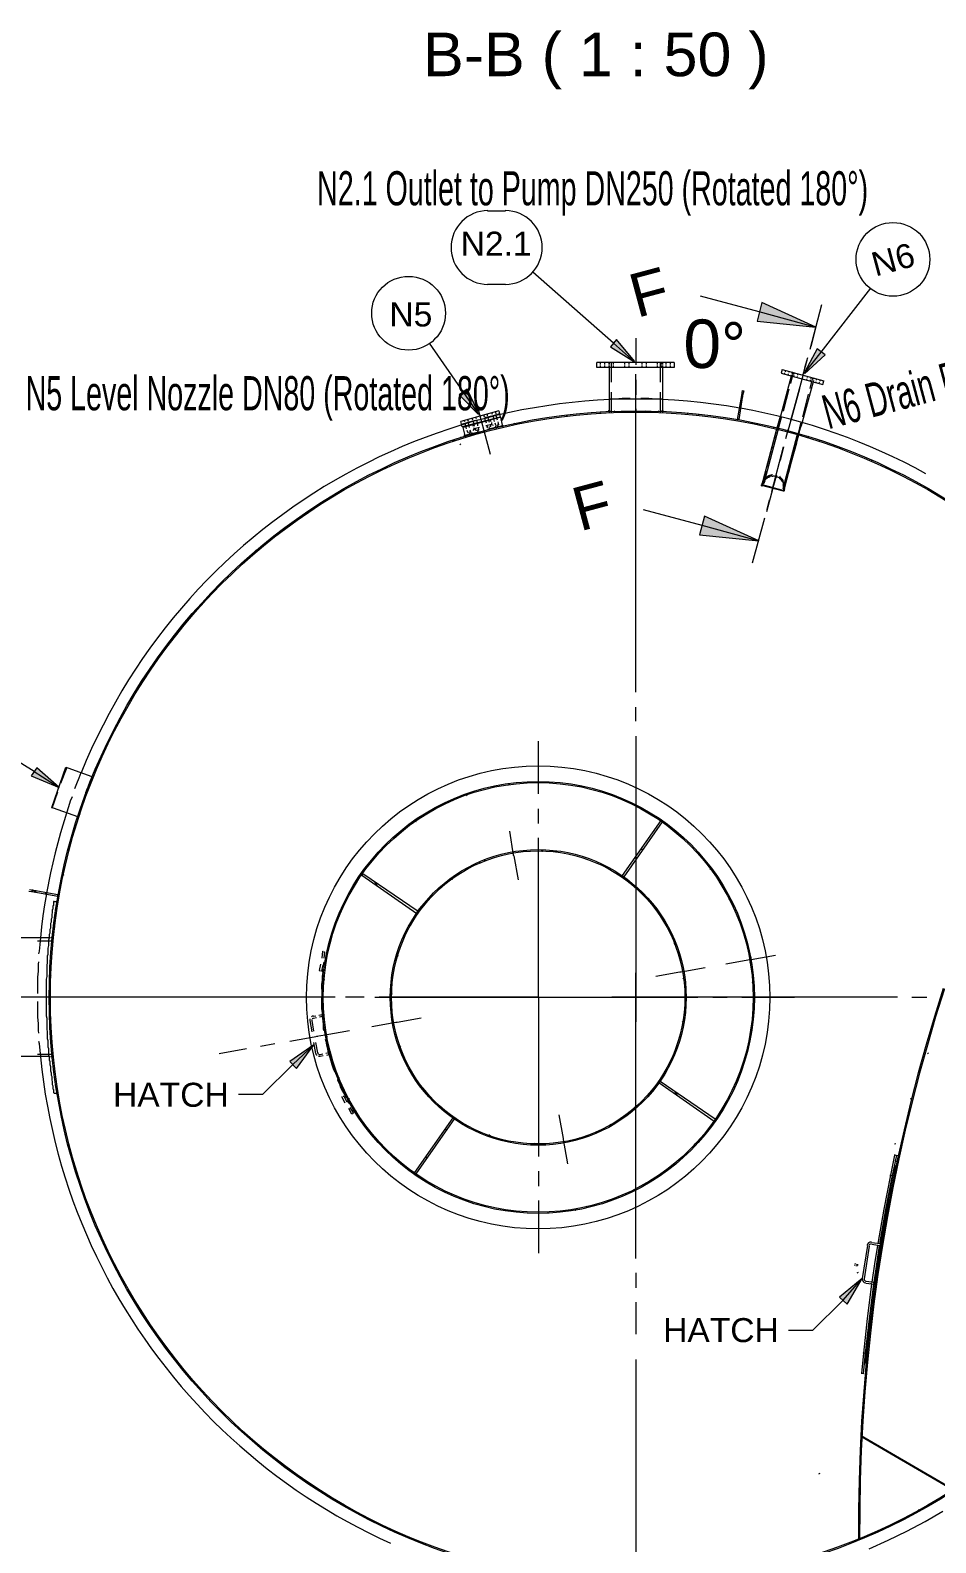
# Model space of a CAD drawing. Header units: millimetres. Extents: x 0 to 62767, y -13570 to 23963.
# Drawn here: x 30778 to 35416, y -1669 to 6083 of the extents above; entities that cross this region are included whole.
import ezdxf

# ---------------------------------------------------------------- set-up
doc = ezdxf.new("R2010")
doc.units = ezdxf.units.MM
doc.layers.add('PARAMETERS', color=7, linetype='Continuous', lineweight=25)
doc.styles.add('AES_default_ISO_3_5', font='arial.ttf')

msp = doc.modelspace()

# ---------------------------------------------------------------- hatches: boundary and pattern name
h = msp.add_hatch(color=7)
h.dxf.hatch_style = 2
h.paths.add_polyline_path([(34500.503, 4591.922), (34801.51, 4560.774), (34524.329, 4687.091)])
h = msp.add_hatch(color=1)
h.dxf.hatch_style = 2
h.paths.add_polyline_path([(33749.772, 4459.384), (33880, 4379.977), (33781.536, 4497.5)])
h = msp.add_hatch(color=7)
h.dxf.hatch_style = 2
h.paths.add_polyline_path([(34807.985, 4450.706), (34735.513, 4316.195), (34849.353, 4419.041)])
h = msp.add_hatch(color=1)
h.dxf.hatch_style = 2
h.paths.add_polyline_path([(32974.761, 4214.811), (33079.577, 4103.641), (33016.052, 4243.397)])
h = msp.add_hatch(color=7)
edge = h.paths.add_edge_path()
edge.add_arc((34423.143, 4205.282), 6.353, 0, 360)
h = msp.add_hatch(color=1)
edge = h.paths.add_edge_path()
edge.add_arc((33743.42, 4132.228), 6.353, 180, 540)
h = msp.add_hatch(color=1)
edge = h.paths.add_edge_path()
edge.add_arc((33743.42, 4132.228), 6.353, 180, 540)
h = msp.add_hatch(color=1)
edge = h.paths.add_edge_path()
edge.add_arc((34016.58, 4132.228), 6.353, 180, 540)
h = msp.add_hatch(color=1)
edge = h.paths.add_edge_path()
edge.add_arc((34016.58, 4132.228), 6.353, 180, 540)
h = msp.add_hatch(color=7)
edge = h.paths.add_edge_path()
edge.add_arc((34604.483, 4044.326), 6.353, 15, 375)
h = msp.add_hatch(color=7)
edge = h.paths.add_edge_path()
edge.add_arc((34604.483, 4044.326), 6.353, 15, 375)
h = msp.add_hatch(color=7)
edge = h.paths.add_edge_path()
edge.add_arc((34609.196, 4039.013), 6.353, 15, 375)
h = msp.add_hatch(color=1)
edge = h.paths.add_edge_path()
edge.add_arc((33003.348, 4005.176), 6.353, 180, 540)
h = msp.add_hatch(color=7)
edge = h.paths.add_edge_path()
edge.add_arc((34708.254, 4012.942), 6.353, 15, 375)
h = msp.add_hatch(color=7)
edge = h.paths.add_edge_path()
edge.add_arc((34525.449, 3750.218), 6.353, 15, 375)
h = msp.add_hatch(color=7)
edge = h.paths.add_edge_path()
edge.add_arc((34527.696, 3754.108), 6.353, 15, 375)
h = msp.add_hatch(color=7)
edge = h.paths.add_edge_path()
edge.add_arc((34529.119, 3761.066), 6.353, 15, 375)
h = msp.add_hatch(color=7)
edge = h.paths.add_edge_path()
edge.add_arc((34637.602, 3724.368), 6.353, 15, 375)
h = msp.add_hatch(color=7)
edge = h.paths.add_edge_path()
edge.add_arc((34638.205, 3734.394), 6.353, 15, 375)
h = msp.add_hatch(color=7)
edge = h.paths.add_edge_path()
edge.add_arc((34639.027, 3731.326), 6.353, 15, 375)
h = msp.add_hatch(color=7)
edge = h.paths.add_edge_path()
edge.add_arc((34639.027, 3731.326), 6.353, 15, 375)
h = msp.add_hatch(color=7)
h.dxf.hatch_style = 2
h.paths.add_polyline_path([(34205.345, 3496.742), (34509.422, 3466.416), (34232.238, 3592.732)])
h = msp.add_hatch(color=7)
h.dxf.hatch_style = 2
h.paths.add_polyline_path([(30783.126, 2261.398), (30926.058, 2201.049), (30811.712, 2302.69)])
at = {"true_color": 0x1e1e47}
h = msp.add_hatch(color=179, dxfattribs=at)
h.dxf.hatch_style = 2
h.paths.add_polyline_path([(34016.58, 2024.765), (34015.458, 2025.231), (34014.992, 2026.353), (34015.458, 2027.475), (34016.58, 2027.941), (34017.702, 2027.475), (34018.168, 2026.353), (34017.702, 2025.231)])
h = msp.add_hatch(color=7)
edge = h.paths.add_edge_path()
edge.add_arc((33400.381, 1877.068), 6.353, 0, 360)
h = msp.add_hatch(color=7)
edge = h.paths.add_edge_path()
edge.add_arc((33104.987, 1829.424), 6.353, 0, 360)
h = msp.add_hatch(color=7)
edge = h.paths.add_edge_path()
edge.add_arc((30789.478, 1673.786), 6.353, 0, 360)
h = msp.add_hatch(color=7)
edge = h.paths.add_edge_path()
edge.add_arc((30802.183, 1667.433), 6.353, 0, 360)
h = msp.add_hatch(color=7)
edge = h.paths.add_edge_path()
edge.add_arc((30805.36, 1670.61), 6.353, 0, 360)
h = msp.add_hatch(color=7)
edge = h.paths.add_edge_path()
edge.add_arc((30859.356, 1657.904), 6.353, 0, 360)
h = msp.add_hatch(color=7)
edge = h.paths.add_edge_path()
edge.add_arc((30891.119, 1432.388), 6.353, 0, 360)
h = msp.add_hatch(color=7)
edge = h.paths.add_edge_path()
edge.add_arc((30894.294, 1432.388), 6.353, 0, 360)
h = msp.add_hatch(color=7)
edge = h.paths.add_edge_path()
edge.add_arc((34080.105, 1400.626), 6.353, 0, 360)
h = msp.add_hatch(color=7)
edge = h.paths.add_edge_path()
edge.add_arc((34467.611, 1330.747), 6.353, 0, 360)
h = msp.add_hatch(color=7)
edge = h.paths.add_edge_path()
edge.add_arc((34467.611, 1305.337), 6.353, 0, 360)
h = msp.add_hatch(color=7)
h.dxf.hatch_style = 2
h.paths.add_polyline_path([(32142.573, 762.193), (32231.509, 882.892), (32107.634, 797.132)])
h = msp.add_hatch(color=7)
edge = h.paths.add_edge_path()
edge.add_arc((30891.119, 822.542), 6.353, 0, 360)
h = msp.add_hatch(color=7)
edge = h.paths.add_edge_path()
edge.add_arc((30894.294, 822.542), 6.353, 0, 360)
h = msp.add_hatch(color=7)
edge = h.paths.add_edge_path()
edge.add_arc((32406.205, 603.379), 6.353, 0, 360)
h = msp.add_hatch(color=7)
edge = h.paths.add_edge_path()
edge.add_arc((33362.265, 374.687), 6.353, 0, 360)
h = msp.add_hatch(color=7)
edge = h.paths.add_edge_path()
edge.add_arc((33362.265, 371.511), 6.353, 0, 360)
h = msp.add_hatch(color=7)
h.dxf.hatch_style = 2
h.paths.add_polyline_path([(34961.383, -445.466), (35039.185, -314.311), (34923.255, -410.541)])
h = msp.add_hatch(color=7)
edge = h.paths.add_edge_path()
edge.add_arc((35060.459, -739.698), 6.353, 5, 365)
h = msp.add_hatch(color=7)
edge = h.paths.add_edge_path()
edge.add_arc((35063.624, -739.421), 6.353, 5, 365)

# ---------------------------------------------------------------- linework, layer by layer
at = {"color": 1, "lineweight": 0}
for points in [[(33122.475, 5158.166), (33103.152, 5157.192), (33084.387, 5154.33), (33066.275, 5149.675), (33048.91, 5143.322), (33032.389, 5135.365), (33016.806, 5125.9), (33002.256, 5115.022), (32988.834, 5102.826), (32976.635, 5089.406), (32965.754, 5074.859), (32956.286, 5059.277), (32948.326, 5042.758), (32941.969, 5025.395), (32937.311, 5007.284), (32934.445, 4988.519), (32933.467, 4969.196), (32934.441, 4949.873), (32937.303, 4931.108), (32941.958, 4912.996), (32948.312, 4895.632), (32956.268, 4879.111), (32965.733, 4863.528), (32976.611, 4848.978), (32988.807, 4835.556), (33002.227, 4823.357), (33016.775, 4812.476), (33032.356, 4803.008), (33048.876, 4795.048), (33066.238, 4788.691), (33084.35, 4784.032), (33103.114, 4781.166), (33122.437, 4780.189)], [(33212.982, 5154.99), (33120.869, 5154.99)], [(33211.393, 4780.189), (33230.716, 4781.164), (33249.48, 4784.028), (33267.592, 4788.685), (33284.956, 4795.04), (33301.476, 4802.999), (33317.058, 4812.465), (33331.607, 4823.345), (33345.028, 4835.542), (33357.225, 4848.963), (33368.105, 4863.512), (33377.571, 4879.094), (33385.53, 4895.615), (33391.885, 4912.978), (33396.542, 4931.09), (33399.406, 4949.854), (33400.381, 4969.177), (33399.406, 4988.501), (33396.542, 5007.265), (33391.885, 5025.377), (33385.53, 5042.74), (33377.571, 5059.261), (33368.105, 5074.843), (33357.225, 5089.392), (33345.028, 5102.813), (33331.607, 5115.01), (33317.058, 5125.89), (33301.476, 5135.356), (33284.956, 5143.315), (33267.592, 5149.67), (33249.48, 5154.327), (33230.716, 5157.191), (33211.393, 5158.166)], [(33749.772, 4459.384), (33873.648, 4383.154), (33765.654, 4478.442), (33352.737, 4843.715)], [(33212.982, 4780.189), (33120.869, 4780.189)], [(34743.074, 4324.798), (34829.08, 4433.34), (35083.213, 4761.212)], [(33781.536, 4497.5), (33749.772, 4459.384)], [(33873.648, 4386.33), (33781.536, 4497.5)], [(33880, 4503.852), (33880, 4379.977)], [(33073.225, 4116.346), (32996.995, 4227.516), (32822.299, 4478.442)], [(34076.93, 4379.977), (33679.895, 4379.977)], [(34076.93, 4379.977), (34076.93, 4354.567), (33679.895, 4354.567), (33679.895, 4379.977)], [(33698.952, 4370.449), (33698.952, 4379.977)], [(33698.952, 4354.567), (33698.952, 4364.096)], [(33721.186, 4370.449), (33721.186, 4379.977)], [(33721.186, 4354.567), (33721.186, 4364.096)], [(33743.42, 4379.977), (33743.42, 4370.449)], [(33743.42, 4370.449), (33743.42, 4379.977)], [(33743.42, 4379.977), (33743.42, 4370.449)], [(33743.42, 4364.096), (33743.42, 4354.567)], [(33743.42, 4354.567), (33743.42, 4132.228)], [(33752.95, 4379.977), (33752.95, 4278.336)], [(33765.654, 4370.449), (33765.654, 4379.977)], [(33765.654, 4354.567), (33765.654, 4364.096)], [(33822.827, 4370.449), (33822.827, 4379.977)], [(33822.827, 4354.567), (33822.827, 4364.096)], [(33845.061, 4370.449), (33845.061, 4379.977)], [(33845.061, 4354.567), (33845.061, 4364.096)], [(33880, 4379.977), (33880, 4367.273)], [(33911.764, 4370.449), (33911.764, 4379.977)], [(33911.764, 4354.567), (33911.764, 4364.096)], [(33933.998, 4370.449), (33933.998, 4379.977)], [(33933.998, 4354.567), (33933.998, 4364.096)], [(33991.171, 4370.449), (33991.171, 4379.977)], [(33991.171, 4354.567), (33991.171, 4364.096)], [(34003.875, 4379.977), (34003.875, 4278.336)], [(34013.405, 4370.449), (34013.405, 4379.977)], [(34013.405, 4354.567), (34013.405, 4364.096)], [(34016.58, 4379.977), (34016.58, 4370.449)], [(34016.58, 4379.977), (34016.58, 4370.449)], [(34016.58, 4364.096), (34016.58, 4354.567)], [(34016.58, 4364.096), (34016.58, 4354.567)], [(34016.58, 4354.567), (34016.58, 4132.228)], [(34035.639, 4370.449), (34035.639, 4379.977)], [(34035.639, 4354.567), (34035.639, 4364.096)], [(34057.873, 4370.449), (34057.873, 4379.977)], [(34057.873, 4354.567), (34057.873, 4364.096)], [(34629.496, 4343.69), (34624.401, 4325.883), (34837.258, 4267.826), (34842.352, 4285.632)], [(34629.496, 4343.69), (34842.352, 4285.632)], [(33880, 4291.042), (33880, 4214.811)], [(34674.753, 4309.78), (34621.189, 4104.704)], [(34642.208, 4320.789), (34643.633, 4327.748)], [(34645.878, 4331.637), (34647.303, 4338.595)], [(34660.015, 4315.695), (34661.44, 4322.653)], [(34662.862, 4329.612), (34665.109, 4333.502)], [(34685.983, 4329.23), (34671.524, 4272.743)], [(34676.178, 4316.738), (34674.753, 4309.78)], [(34676.178, 4316.738), (34674.753, 4309.78)], [(34682.094, 4331.477), (34677.601, 4323.695)], [(34682.094, 4331.477), (34677.601, 4323.695)], [(34688.671, 4306.932), (34690.094, 4313.89)], [(34691.518, 4320.848), (34692.941, 4327.806)], [(34706.476, 4301.837), (34707.9, 4308.797)], [(34709.323, 4315.754), (34710.748, 4322.713)], [(34787.728, 4280.861), (34731.095, 4074.963)], [(34756.006, 4288.802), (34757.43, 4295.762)], [(34758.853, 4302.719), (34760.278, 4309.677)], [(34785.043, 4303.16), (34770.583, 4246.673)], [(34773.812, 4283.709), (34775.237, 4290.667)], [(34776.66, 4297.625), (34778.085, 4304.584)], [(34789.153, 4287.82), (34787.728, 4280.861)], [(34789.153, 4287.82), (34787.728, 4280.861)], [(34792.001, 4301.735), (34790.576, 4294.777)], [(34792.001, 4301.735), (34790.576, 4294.777)], [(34801.644, 4278.013), (34803.891, 4281.904)], [(34805.316, 4288.862), (34806.739, 4295.82)], [(34819.451, 4272.919), (34820.876, 4279.878)], [(34823.121, 4283.767), (34824.545, 4290.727)], [(33016.052, 4243.397), (32974.761, 4214.811)], [(32974.761, 4214.811), (33073.225, 4113.17)], [(33070.048, 4129.051), (33016.052, 4243.397)], [(33851.414, 4195.753), (33845.061, 4195.753), (33810.122, 4195.753), (33775.184, 4192.577), (33743.42, 4192.577)], [(33752.95, 4227.516), (33752.95, 4125.875)], [(34016.58, 4192.577), (33981.641, 4192.577), (33946.703, 4195.753), (33911.764, 4195.753), (33905.411, 4195.753)], [(34003.875, 4227.516), (34003.875, 4125.875)], [(34662.76, 4244.088), (34633.842, 4131.113)], [(34761.82, 4218.018), (34733.723, 4101.974)], [(33178.044, 4132.228), (32984.289, 4078.231)], [(33178.044, 4132.228), (33184.396, 4100.465), (32990.641, 4049.644), (32984.289, 4078.231)], [(33104.989, 4100.465), (33101.812, 4109.993)], [(33181.219, 4116.346), (33149.455, 4106.817), (33117.693, 4100.465), (33104.989, 4097.288)], [(33120.869, 4106.817), (33120.869, 4116.346)], [(33146.28, 4113.17), (33143.103, 4122.699)], [(33165.337, 4116.346), (33162.162, 4125.875)], [(33524.256, 4103.641), (33530.608, 4113.17)], [(33702.129, 4129.051), (33695.777, 4122.699)], [(33743.42, 4129.051), (33743.42, 4125.875)], [(33743.42, 4129.051), (33743.42, 4125.875)], [(33765.654, 4125.875), (33772.007, 4132.228)], [(33880, 4141.757), (33880, 4122.699)], [(33930.821, 4132.228), (33924.468, 4125.875)], [(33991.169, 4125.875), (33997.521, 4132.228)], [(34016.58, 4129.051), (34016.58, 4125.875)], [(34016.58, 4129.051), (34016.58, 4125.875)], [(33066.873, 4084.583), (33050.991, 4081.407), (33019.229, 4071.878), (32987.466, 4062.35)], [(33197.1, 4059.173), (33187.571, 4100.465), (32993.818, 4046.468), (33003.348, 4005.176)], [(33003.348, 4075.055), (33000.17, 4084.583)], [(33009.7, 4052.821), (33006.523, 4065.526)], [(33012.875, 4040.115), (33009.7, 4052.821)], [(33022.405, 4078.231), (33019.229, 4087.76)], [(33025.582, 4059.173), (33022.405, 4068.702)], [(33028.757, 4046.468), (33025.582, 4055.997)], [(33035.109, 4024.234), (33031.934, 4033.763)], [(33044.639, 4084.583), (33041.462, 4094.112)], [(33044.639, 4062.35), (33044.639, 4052.821)], [(33050.991, 4040.115), (33044.639, 4030.586)], [(33050.991, 4065.526), (33047.816, 4075.055)], [(33047.816, 4046.468), (33050.991, 4040.115)], [(33054.168, 4052.821), (33050.991, 4062.35)], [(33079.577, 4046.468), (33050.991, 4040.115)], [(33060.52, 4030.586), (33057.343, 4043.291)], [(33063.696, 4090.936), (33060.52, 4100.465)], [(33066.873, 4033.763), (33060.52, 4030.586)], [(33066.873, 4068.702), (33066.873, 4081.407)], [(33070.048, 4055.997), (33070.048, 4068.702)], [(33076.402, 4036.939), (33070.048, 4033.763)], [(33076.402, 4036.939), (33073.225, 4046.468)], [(33076.402, 4033.763), (33076.402, 4036.939)], [(33108.164, 4081.407), (33108.164, 4090.936)], [(33114.516, 4068.702), (33111.341, 4078.231)], [(33139.927, 4062.35), (33111.341, 4055.997)], [(33117.693, 4046.468), (33117.693, 4059.173)], [(33124.046, 4049.644), (33117.693, 4046.468)], [(33120.869, 4046.468), (33117.693, 4046.468)], [(33197.1, 4055.997), (33120.869, 4036.939)], [(33127.223, 4084.583), (33124.046, 4097.288)], [(33130.398, 4071.878), (33127.223, 4084.583)], [(33130.398, 4043.291), (33127.223, 4043.291)], [(33136.75, 4052.821), (33130.398, 4049.644)], [(33130.398, 4043.291), (33130.398, 4046.468)], [(33133.575, 4084.583), (33136.75, 4078.231)], [(33136.75, 4052.821), (33133.575, 4062.35)], [(33133.575, 4049.644), (33136.75, 4052.821)], [(33139.927, 4071.878), (33139.927, 4062.35)], [(33139.927, 4062.35), (33149.455, 4059.173)], [(33152.632, 4094.112), (33149.455, 4103.641)], [(33155.809, 4078.231), (33152.632, 4090.936)], [(33162.162, 4059.173), (33158.984, 4068.702)], [(33158.984, 4052.821), (33165.337, 4049.644)], [(33165.337, 4059.173), (33162.162, 4059.173)], [(33165.337, 4055.997), (33162.162, 4059.173)], [(33168.514, 4097.288), (33165.337, 4106.817)], [(33174.866, 4049.644), (33165.337, 4043.291)], [(33171.689, 4084.583), (33168.514, 4094.112)], [(33171.689, 4055.997), (33168.514, 4055.997)], [(33178.044, 4062.35), (33171.689, 4062.35)], [(33171.689, 4055.997), (33174.866, 4055.997)], [(33178.044, 4062.35), (33174.866, 4075.055)], [(33174.866, 4059.173), (33178.044, 4062.35)], [(33197.1, 4059.173), (33197.1, 4055.997)], [(33197.1, 4059.173), (33197.1, 4055.997)], [(33197.1, 4052.821), (33200.276, 4052.821)], [(32942.998, 3976.59), (32952.525, 3986.119)], [(32984.289, 3960.708), (32977.936, 3957.532)], [(32987.466, 3995.648), (32981.113, 3995.648)], [(33082.755, 4024.234), (33003.348, 4005.176)], [(33006.523, 4002), (33006.523, 3998.824)], [(33019.229, 4021.058), (33016.052, 4030.586)], [(33022.405, 4021.058), (33019.229, 4021.058)], [(33022.405, 4017.881), (33019.229, 4021.058)], [(33028.757, 4017.881), (33025.582, 4017.881)], [(33035.109, 4024.234), (33028.757, 4024.234)], [(33028.757, 4017.881), (33031.934, 4017.881)], [(33031.934, 4021.058), (33035.109, 4024.234)], [(33041.462, 4021.058), (33035.109, 4011.529)], [(33063.696, 4030.586), (33060.52, 4030.586)], [(33070.048, 4027.41), (33066.873, 4027.41)], [(33070.048, 4027.41), (33073.225, 4030.586)], [(35454.389, 1171.899), (35409.352, 1028.151), (35366.731, 883.69), (35326.535, 738.546), (35288.771, 592.75), (35253.448, 446.334), (35220.573, 299.327), (35190.156, 151.761), (35162.205, 3.666), (35136.727, -144.927), (35113.731, -293.987), (35093.225, -443.483), (35075.218, -593.385), (35059.717, -743.662), (35046.732, -894.282), (35036.269, -1045.216), (35028.338, -1196.432), (35022.947, -1347.9), (35020.104, -1499.589), (35019.817, -1651.468)], [(35460.435, 1169.949), (35415.43, 1026.302), (35372.839, 881.943), (35332.671, 736.902), (35294.934, 591.209), (35259.635, 444.896), (35226.784, 297.992), (35196.388, 150.53), (35168.457, 2.54), (35142.997, -145.948), (35120.017, -294.903), (35099.526, -444.294), (35081.531, -594.09), (35066.041, -744.261), (35053.065, -894.775), (35042.61, -1045.602), (35034.685, -1196.712), (35029.297, -1348.073), (35026.456, -1499.654), (35026.169, -1651.426)]]:
    msp.add_lwpolyline(points, dxfattribs=at)
at = {"color": 7, "lineweight": 0}
for points in [[(34209.405, 4721.087), (34510.47, 4640.63)], [(34772.592, 4447.799), (34832.675, 4677.639)], [(34772.592, 4447.799), (34832.675, 4677.639)], [(34510.47, 4640.63), (34801.51, 4560.774)], [(34815.97, 4617.262), (34775.44, 4461.714)], [(34743.896, 4321.73), (34849.353, 4419.041)], [(34807.985, 4450.706), (34746.743, 4335.646)], [(34849.353, 4419.041), (34807.985, 4450.706)], [(34755.066, 4390.489), (34735.513, 4316.195)], [(34744.878, 4354.876), (34760.981, 4405.228)], [(33880, 2690.196), (33880, 4319.628)], [(34673.185, 4082.465), (34736.335, 4313.127)], [(34411.667, 4146.423), (34344.926, 4157.387), (34278.232, 4166.854), (34211.604, 4174.836), (34145.062, 4181.343), (34078.625, 4186.386), (34012.313, 4189.976), (33946.143, 4192.122), (33880.137, 4192.837), (33814.312, 4192.13), (33748.689, 4190.013), (33683.287, 4186.496), (33618.125, 4181.589), (33553.222, 4175.304), (33488.598, 4167.651), (33424.272, 4158.641), (33360.263, 4148.284), (33296.591, 4136.592), (33233.274, 4123.574), (33170.333, 4109.242), (33107.786, 4093.607), (33045.653, 4076.678), (32983.953, 4058.468), (32922.705, 4038.985), (32861.929, 4018.242), (32801.644, 3996.249), (32741.87, 3973.016), (32682.625, 3948.554), (32623.929, 3922.875), (32565.801, 3895.987), (32508.26, 3867.904), (32451.327, 3838.634), (32395.019, 3808.189), (32339.357, 3776.579), (32284.36, 3743.815), (32230.047, 3709.909), (32176.437, 3674.869), (32123.55, 3638.708), (32071.404, 3601.436), (32020.02, 3563.064), (31969.417, 3523.601), (31919.613, 3483.06), (31870.629, 3441.451), (31822.483, 3398.783), (31775.195, 3355.069), (31728.783, 3310.319), (31683.269, 3264.543), (31638.67, 3217.753), (31595.006, 3169.958), (31552.296, 3121.17), (31510.56, 3071.399), (31469.816, 3020.656), (31430.085, 2968.952), (31391.386, 2916.297), (31353.737, 2862.703), (31317.159, 2808.179), (31281.669, 2752.736), (31247.289, 2696.386), (31214.037, 2639.139), (31181.931, 2581.005), (31150.993, 2521.995), (31121.241, 2462.121), (31092.693, 2401.392), (31065.371, 2339.819), (31039.292, 2277.414)], [(33057.343, 4195.753), (33089.107, 4075.055), (33101.812, 4030.586), (33133.575, 3909.888)], [(34423.143, 4217.987), (34426.32, 4217.987), (34429.497, 4217.987)], [(34426.32, 4205.282), (34426.32, 4202.106)], [(34718.206, 4245.791), (34673.185, 4082.465)], [(34410.438, 4148.109), (34413.615, 4148.109), (34416.79, 4148.109)], [(35365.717, 3809.546), (35309.983, 3839.621), (35253.683, 3868.517), (35196.835, 3896.228), (35139.458, 3922.747), (35081.571, 3948.067), (35023.194, 3972.183), (34964.344, 3995.086), (34905.042, 4016.77), (34845.306, 4037.228), (34785.154, 4056.455), (34724.608, 4074.442), (34663.684, 4091.184), (34602.402, 4106.673), (34540.781, 4120.904), (34478.84, 4133.868), (34416.599, 4145.56)], [(34525.449, 3750.218), (34602.238, 4040.436)], [(34609.196, 4039.013), (34536.079, 3759.642), (34529.119, 3761.066)], [(34590.024, 3987.838), (34604.483, 4044.326)], [(34621.189, 4104.704), (34600.813, 4033.478)], [(34605.305, 4041.258), (34602.238, 4040.436)], [(34602.238, 4040.436), (34605.305, 4041.258)], [(34604.483, 4044.326), (34621.189, 4104.704)], [(34608.755, 4065.201), (34604.483, 4044.326)], [(34610.619, 4045.97), (34608.374, 4042.08)], [(34625.078, 4102.458), (34610.619, 4045.97)], [(34621.189, 4104.704), (34613.85, 4083.007)], [(34648.537, 3990.363), (34661.573, 4039.893)], [(34674.608, 4089.423), (34656.479, 4022.087)], [(34724.96, 4073.319), (34710.5, 4016.832)], [(34710.72, 4003.737), (34731.095, 4074.963)], [(34731.095, 4074.963), (34713.569, 4017.654)], [(34718.662, 4035.46), (34714.391, 4014.586)], [(34731.095, 4074.963), (34726.823, 4054.089)], [(34552.342, 3846.208), (34581.26, 3959.183)], [(34590.627, 3997.865), (34552.944, 3856.235)], [(34638.205, 3734.394), (34635.136, 3733.571), (34708.254, 4012.942)], [(34712.145, 4010.696), (34635.358, 3720.478)], [(34665.92, 3827.316), (34703.602, 3968.946)], [(34714.391, 4014.586), (34699.932, 3958.099)], [(34707.431, 4016.01), (34710.5, 4016.832)], [(34712.145, 4010.696), (34715.213, 4011.518)], [(34715.213, 4011.518), (34712.145, 4010.696)], [(34714.391, 4014.586), (34713.569, 4017.654)], [(34713.569, 4017.654), (34714.391, 4014.586)], [(34576.845, 3717.952), (34636.926, 3947.792)], [(34636.926, 3947.792), (34619.619, 3877.389)], [(34691.168, 3929.444), (34662.25, 3816.468)], [(34545.825, 3821.443), (34525.449, 3750.218)], [(34580.014, 3804.298), (34576.947, 3803.476), (34573.878, 3802.654), (34570.809, 3801.831), (34564.673, 3800.187), (34561.606, 3799.365), (34558.537, 3798.543), (34555.47, 3797.721), (34550.155, 3793.009), (34547.088, 3792.187), (34544.841, 3788.297), (34541.774, 3787.475), (34539.527, 3783.585), (34537.282, 3779.695), (34535.035, 3775.805), (34532.79, 3771.915), (34529.721, 3771.093), (34531.366, 3764.956), (34529.119, 3761.066), (34526.874, 3757.176), (34527.696, 3754.108)], [(34529.119, 3761.066), (34543.578, 3817.553)], [(34529.119, 3761.066), (34530.543, 3768.025), (34529.721, 3771.093), (34532.79, 3771.915), (34535.035, 3775.805), (34537.282, 3779.695), (34539.527, 3783.585), (34541.774, 3787.475), (34544.841, 3788.297), (34547.088, 3792.187), (34550.155, 3793.009), (34555.47, 3797.721), (34558.537, 3798.543), (34561.606, 3799.365), (34564.673, 3800.187), (34570.809, 3801.831)], [(34536.079, 3759.642), (34535.257, 3762.71), (34537.502, 3766.6), (34539.748, 3770.491), (34541.993, 3774.381), (34541.171, 3777.449), (34543.418, 3781.339), (34546.485, 3782.161), (34548.732, 3786.051), (34551.799, 3786.873), (34557.115, 3791.585), (34560.181, 3792.407), (34563.25, 3793.23), (34566.317, 3794.051), (34568.564, 3797.942), (34571.631, 3798.763), (34578.591, 3797.34), (34581.658, 3798.162), (34584.727, 3798.984), (34587.794, 3799.806), (34591.685, 3797.56), (34594.752, 3798.382), (34598.643, 3796.137), (34602.532, 3793.89), (34605.601, 3794.713), (34609.492, 3792.467), (34613.381, 3790.221), (34614.203, 3787.152), (34618.094, 3784.906), (34621.983, 3782.66), (34622.805, 3779.592), (34626.696, 3777.347), (34627.518, 3774.279), (34628.34, 3771.211), (34632.229, 3768.965), (34633.873, 3762.828), (34634.695, 3759.76), (34635.517, 3756.692), (34633.273, 3752.802), (34634.095, 3749.734), (34634.917, 3746.666), (34635.739, 3743.598), (34634.314, 3736.639), (34635.136, 3733.571)], [(34600.066, 3803.094), (34579.692, 3731.869)], [(34525.449, 3750.218), (34527.696, 3754.108), (34526.874, 3757.176), (34529.119, 3761.066), (34531.366, 3764.956), (34533.612, 3768.847), (34535.857, 3772.737), (34538.104, 3776.627), (34541.171, 3777.449), (34543.418, 3781.339), (34545.663, 3785.229), (34548.732, 3786.051), (34551.799, 3786.873), (34557.115, 3791.585), (34560.181, 3792.407), (34563.25, 3793.23), (34566.317, 3794.051)], [(34635.358, 3720.478), (34525.449, 3750.218)], [(34527.696, 3754.108), (34526.874, 3757.176)], [(34527.696, 3754.108), (34637.602, 3724.368)], [(34581.937, 3735.759), (34548.527, 3615.003)], [(34637.602, 3724.368), (34636.78, 3727.435), (34639.027, 3731.326), (34640.45, 3738.283), (34639.628, 3741.351), (34641.875, 3745.242), (34641.053, 3748.311), (34640.231, 3751.378), (34638.586, 3757.514), (34640.831, 3761.404), (34640.009, 3764.472), (34636.12, 3766.718), (34634.476, 3772.855), (34633.654, 3775.923), (34632.832, 3778.991), (34628.941, 3781.236), (34628.119, 3784.304), (34624.23, 3786.55), (34619.516, 3791.865), (34618.694, 3794.933), (34615.628, 3794.111)], [(34622.805, 3779.592), (34623.627, 3776.524), (34627.518, 3774.279), (34628.34, 3771.211), (34632.229, 3768.965), (34633.873, 3762.828), (34634.695, 3759.76), (34635.517, 3756.692), (34636.34, 3753.624), (34637.984, 3747.488), (34638.806, 3744.42), (34639.628, 3741.351), (34637.383, 3737.462), (34639.027, 3731.326), (34636.78, 3727.435), (34637.602, 3724.368), (34635.358, 3720.478)], [(34639.027, 3731.326), (34640.45, 3738.283), (34639.628, 3741.351), (34641.875, 3745.242), (34641.053, 3748.311), (34640.231, 3751.378), (34638.586, 3757.514), (34640.831, 3761.404), (34640.009, 3764.472), (34636.12, 3766.718), (34634.476, 3772.855), (34633.654, 3775.923), (34632.832, 3778.991), (34628.941, 3781.236), (34628.119, 3784.304), (34624.23, 3786.55)], [(34635.358, 3720.478), (34634.535, 3723.546)], [(34635.358, 3720.478), (34655.731, 3791.703)], [(34637.602, 3724.368), (34636.78, 3727.435)], [(34653.486, 3787.813), (34639.027, 3731.326)], [(34552.197, 3625.851), (34565.233, 3675.381)], [(33917.315, 3626.728), (34218.382, 3546.27)], [(34477.435, 3352.618), (34540.585, 3583.281)], [(34477.435, 3352.618), (34540.585, 3583.281)], [(34218.382, 3546.27), (34509.422, 3466.416)], [(33880, 2540.911), (33880, 2613.965)], [(30799.008, 2283.632), (30494.084, 2471.033)], [(33381.324, 2169.286), (33381.324, 2439.27)], [(33880, 2464.68), (33880, 1127.465), (33880, 1251.34)], [(30799.008, 2283.632), (30926.058, 2201.049)], [(31021.347, 2051.763), (30897.472, 2096.231), (30887.942, 2099.407), (30960.997, 2305.866)], [(30935.588, 2223.283), (30967.349, 2305.866)], [(30960.997, 2305.866), (30970.526, 2302.69), (31094.402, 2258.221)], [(31037.229, 2277.279), (31027.699, 2248.693), (31014.995, 2220.106), (31005.465, 2194.696)], [(31062.638, 2175.638), (31072.168, 2197.872), (31084.872, 2226.459), (31097.577, 2258.221)], [(31097.577, 2258.221), (31094.402, 2258.221)], [(30891.119, 2096.231), (30919.706, 2178.814)], [(30992.761, 2153.405), (30983.231, 2131.17), (30973.701, 2102.584), (30964.174, 2070.821)], [(31021.347, 2051.763), (31030.874, 2080.35), (31040.404, 2108.936), (31049.933, 2134.347)], [(33381.324, 2016.824), (33381.324, 2093.055)], [(30964.083, 2070.789), (30933.25, 1969.676), (30905.928, 1867.591), (30882.139, 1764.625), (30861.906, 1660.87)], [(34007.051, 2032.705), (33810.12, 1750.017)], [(33816.475, 1746.84), (33819.65, 1743.664), (34016.58, 2026.353), (34007.051, 2032.705)], [(33232.037, 1978.709), (33251.096, 1854.834), (33254.271, 1851.658), (33276.505, 1727.782)], [(33381.324, 1127.465), (33381.324, 1943.77)], [(33400.381, 1883.42), (33400.381, 1880.244)], [(33108.164, 1826.247), (33104.987, 1826.247)], [(32761.949, 1559.44), (32765.124, 1565.792), (32482.435, 1759.546), (32476.083, 1753.193), (32758.772, 1556.263)], [(33814.271, 1746.404), (33810.156, 1749.265)], [(30770.419, 1670.61), (30795.83, 1667.433), (30919.706, 1645.199), (30919.706, 1651.552), (30795.83, 1673.786), (30773.596, 1676.962)], [(30789.478, 1667.433), (30789.478, 1670.61)], [(30861.042, 1655.956), (30851.74, 1599.903), (30843.478, 1543.691), (30836.259, 1487.336), (30830.085, 1430.852)], [(30859.356, 1661.081), (30862.533, 1661.081)], [(30900.647, 1616.613), (30897.472, 1616.613), (30897.472, 1613.437), (30897.472, 1610.26), (30897.472, 1607.084), (30897.472, 1603.908), (30897.472, 1600.732), (30897.472, 1597.555), (30894.294, 1594.379), (30894.294, 1591.203), (30894.294, 1588.026), (30894.294, 1584.85), (30894.294, 1578.497), (30891.119, 1575.321), (30891.119, 1568.968), (30891.119, 1562.616), (30891.119, 1559.44), (30887.942, 1553.087), (30887.942, 1546.735), (30887.942, 1540.382), (30887.942, 1534.03), (30884.767, 1527.677), (30884.767, 1518.148), (30884.767, 1511.795), (30881.59, 1505.443), (30881.59, 1495.914), (30881.59, 1489.561), (30881.59, 1480.033), (30878.415, 1473.68), (30878.415, 1464.151), (30878.415, 1454.623), (30875.237, 1448.27), (30875.237, 1438.741), (30875.237, 1429.212), (30872.06, 1419.683), (30872.06, 1410.154), (30872.06, 1400.626), (30872.06, 1391.097), (30868.885, 1378.392), (30868.885, 1368.863), (30868.885, 1359.334), (30868.885, 1346.629), (30865.708, 1337.1), (30865.708, 1324.395), (30865.708, 1314.866), (30865.708, 1302.161), (30862.533, 1292.632), (30862.533, 1279.927), (30862.533, 1267.222), (30862.533, 1257.693), (30862.533, 1244.988), (30862.533, 1232.283), (30859.356, 1219.578), (30859.356, 1210.049), (30859.356, 1197.343), (30859.356, 1184.638), (30859.356, 1171.933), (30859.356, 1162.405), (30859.356, 1149.7), (30859.356, 1136.995), (30859.356, 1127.465), (30859.356, 1114.76), (30859.356, 1102.055), (30859.356, 1092.526), (30859.356, 1079.821), (30859.356, 1067.116), (30859.356, 1054.411), (30859.356, 1044.882), (30859.356, 1032.177), (30862.533, 1019.472), (30862.533, 1006.767), (30862.533, 997.238), (30862.533, 984.533), (30862.533, 971.827), (30862.533, 962.299), (30865.708, 949.594), (30865.708, 940.065), (30865.708, 927.36), (30865.708, 914.655), (30868.885, 905.126), (30868.885, 895.597), (30868.885, 882.892), (30868.885, 873.363), (30872.06, 863.834), (30872.06, 854.305), (30872.06, 841.6), (30872.06, 832.072), (30875.237, 822.542), (30875.237, 813.013), (30875.237, 806.661), (30878.415, 797.132), (30878.415, 787.603), (30878.415, 781.251), (30881.59, 771.722), (30881.59, 762.193), (30881.59, 755.841), (30881.59, 749.488), (30884.767, 739.959), (30884.767, 733.606), (30884.767, 727.254), (30887.942, 720.901), (30887.942, 711.373), (30887.942, 705.02), (30887.942, 701.844), (30891.119, 695.491), (30891.119, 689.139), (30891.119, 682.786), (30891.119, 679.61), (30894.294, 673.257), (30894.294, 670.081), (30894.294, 663.728), (30894.294, 660.552), (30894.294, 657.376), (30897.472, 654.199), (30897.472, 651.023), (30897.472, 647.847), (30897.472, 644.671), (30897.472, 641.494), (30897.472, 638.318), (30900.647, 635.142)], [(30900.647, 1616.613), (30913.354, 1616.613)], [(32759.21, 1560.412), (32756.349, 1556.297)], [(30875.237, 822.542), (30694.189, 822.542), (30694.189, 1432.388), (30875.237, 1432.388)], [(30814.887, 1416.507), (30894.294, 1416.507)], [(30830.769, 1432.388), (30827.594, 1397.449), (30824.417, 1362.51), (30821.24, 1349.805)], [(30875.237, 1432.388), (30881.59, 1432.388)], [(30875.237, 1432.388), (30878.415, 1432.388)], [(30884.767, 1432.388), (30891.119, 1432.388)], [(30887.942, 1432.388), (30894.294, 1432.388)], [(34083.282, 1400.626), (34086.458, 1403.802)], [(32272.801, 1327.571), (32275.978, 1362.51)], [(32275.978, 1362.51), (32279.153, 1362.51)], [(32282.33, 1359.334), (32285.507, 1359.334)], [(32285.507, 1359.334), (32282.33, 1327.571)], [(34594.663, 1340.276), (34470.788, 1318.042), (34464.436, 1318.042), (34340.561, 1295.809)], [(34461.259, 1330.747), (34464.436, 1330.747)], [(30821.24, 1308.514), (30818.065, 1295.809), (30818.065, 1260.869), (30814.887, 1229.107), (30814.887, 1194.167), (30814.887, 1159.228), (30814.887, 1146.523)], [(32260.096, 1264.045), (32266.448, 1295.809)], [(32263.273, 1260.869), (32260.096, 1264.045)], [(32269.625, 1260.869), (32266.448, 1260.869)], [(32275.978, 1292.632), (32269.625, 1260.869)], [(32275.978, 1254.517), (32272.801, 1235.459), (32272.801, 1213.225), (32269.625, 1194.167), (32269.625, 1171.933), (32269.625, 1168.757)], [(32275.978, 1254.517), (32275.978, 1257.693), (32275.978, 1260.869), (32275.978, 1264.045), (32279.153, 1267.222), (32279.153, 1270.398)], [(32279.153, 1289.456), (32282.33, 1289.456), (32282.33, 1292.632), (32282.33, 1295.809), (32282.33, 1298.985), (32282.33, 1302.161), (32282.33, 1305.337)], [(32288.682, 1302.161), (32285.507, 1305.337), (32282.33, 1305.337)], [(32285.507, 1283.103), (32288.682, 1283.103), (32291.859, 1283.103)], [(34235.742, 1276.75), (34111.869, 1254.517), (34105.514, 1254.517), (33981.641, 1232.283)], [(34473.963, 1305.337), (34470.788, 1305.337)], [(32317.269, 1127.465), (30687.837, 1127.465)], [(30814.887, 1105.231), (30814.887, 1092.526), (30814.887, 1057.587), (30814.887, 1025.824), (30818.065, 990.886), (30818.065, 955.946), (30821.24, 943.241)], [(32339.503, 1127.465), (32069.52, 1127.465)], [(32269.625, 1127.465), (32269.625, 1108.408), (32269.625, 1089.35), (32269.625, 1067.116), (32272.801, 1048.058), (32272.801, 1025.824), (32275.978, 1006.767), (32279.153, 984.533), (32279.153, 965.475), (32282.33, 955.946)], [(32469.73, 1127.465), (32393.501, 1127.465)], [(32488.787, 1127.465), (32415.735, 1127.465)], [(32542.785, 1127.465), (33880, 1127.465), (33756.125, 1127.465)], [(33381.324, 1127.465), (32565.019, 1127.465)], [(32625.37, 1146.523), (32628.545, 1143.347), (32631.722, 1143.347)], [(33381.324, 1127.465), (34197.628, 1127.465)], [(33381.324, 1127.465), (33381.324, 311.161)], [(35220.39, 1127.465), (33880, 1127.465), (34007.051, 1127.465)], [(33880, -212.925), (33880, 1127.465), (33880, 1000.414)], [(34137.278, 1108.408), (34134.103, 1108.408), (34130.926, 1108.408)], [(34273.858, 1127.465), (34346.913, 1127.465)], [(34423.143, 1127.465), (34693.127, 1127.465)], [(35293.445, 1127.465), (35369.675, 1127.465)], [(32212.452, 1006.767), (32212.452, 1009.943), (32212.452, 1013.119), (32212.452, 1016.296)], [(32228.334, 1029.001), (32225.157, 1029.001), (32221.98, 1029.001), (32218.805, 1025.824)], [(32221.98, 1006.767), (32221.98, 1009.943), (32221.98, 1013.119)], [(32225.157, 1016.296), (32225.157, 1019.472), (32228.334, 1019.472)], [(32228.334, 1029.001), (32241.039, 1032.177)], [(32228.334, 1019.472), (32244.214, 1022.648)], [(32256.921, 1035.353), (32272.801, 1038.529)], [(32260.096, 1025.824), (32272.801, 1029.001)], [(32272.801, 1035.353), (32272.801, 1038.529)], [(32272.801, 1029.001), (32272.801, 1032.177)], [(32781.006, 1019.472), (32657.131, 997.238), (32650.779, 997.238), (32526.903, 975.004)], [(32221.98, 949.594), (32212.452, 1006.767)], [(32231.509, 952.77), (32221.98, 1006.767)], [(32244.214, 927.36), (32288.682, 933.712)], [(32288.682, 933.712), (32412.558, 955.946)], [(30821.24, 901.949), (30824.417, 889.244), (30827.594, 854.305), (30830.769, 822.542)], [(31745.538, 838.424), (31885.295, 863.834)], [(31958.35, 876.539), (32031.404, 889.244)], [(32107.634, 901.949), (32250.566, 927.36)], [(32123.516, 781.251), (32231.509, 882.892)], [(32241.039, 838.424), (32231.509, 895.597)], [(32250.566, 841.6), (32241.039, 895.597)], [(32288.682, 911.479), (32291.859, 901.949), (32295.035, 882.892), (32301.387, 860.658), (32304.564, 841.6), (32310.916, 822.542), (32317.269, 800.308), (32323.621, 781.251), (32329.973, 762.193), (32336.328, 746.312)], [(30814.887, 835.248), (30894.294, 835.248)], [(30830.099, 820.894), (30837.15, 757.044), (30845.495, 693.585), (30855.119, 630.531), (30866.01, 567.895), (30878.154, 505.693), (30891.54, 443.937), (30906.154, 382.642), (30921.982, 321.823), (30939.012, 261.492), (30957.232, 201.664), (30976.627, 142.353), (30997.185, 83.573), (31018.893, 25.337), (31041.739, -32.339), (31065.708, -89.442), (31090.788, -145.958), (31116.966, -201.873), (31144.229, -257.173), (31172.564, -311.844), (31201.959, -365.872), (31232.399, -419.243), (31263.872, -471.943), (31296.366, -523.958), (31329.866, -575.273), (31364.361, -625.876), (31399.837, -675.751), (31436.281, -724.886), (31473.68, -773.265), (31512.021, -820.875), (31551.291, -867.702), (31591.478, -913.731), (31632.567, -958.95), (31674.547, -1003.343), (31717.404, -1046.897), (31761.125, -1089.598), (31805.698, -1131.432), (31851.109, -1172.384), (31897.345, -1212.441), (31944.393, -1251.589), (31992.24, -1289.814), (32040.874, -1327.101), (32090.281, -1363.437), (32140.449, -1398.807), (32191.363, -1433.199), (32243.012, -1466.597), (32295.383, -1498.987), (32348.462, -1530.357), (32402.236, -1560.69), (32456.692, -1589.975), (32511.818, -1618.196), (32567.6, -1645.34), (32624.026, -1671.392)], [(30875.237, 822.542), (30881.59, 822.542)], [(30875.237, 822.542), (30878.415, 822.542)], [(30884.767, 822.542), (30891.119, 822.542)], [(30887.942, 822.542), (30894.294, 822.542)], [(32123.516, 781.251), (31967.879, 628.789), (31844.004, 628.789)], [(32241.039, 838.424), (32241.039, 835.248), (32244.214, 832.072), (32244.214, 828.895)], [(32250.566, 841.6), (32250.566, 838.424), (32253.744, 835.248)], [(32263.273, 822.542), (32260.096, 822.542), (32256.921, 822.542), (32253.744, 822.542)], [(32263.273, 832.072), (32260.096, 832.072), (32256.921, 832.072)], [(32275.978, 835.248), (32263.273, 832.072)], [(32279.153, 825.719), (32263.273, 822.542)], [(32307.741, 841.6), (32291.859, 838.424)], [(32307.741, 832.072), (32295.035, 828.895)], [(32307.741, 838.424), (32307.741, 841.6)], [(32307.741, 832.072), (32307.741, 835.248)], [(32682.542, 851.129), (32679.365, 851.129), (32676.188, 851.129)], [(32352.208, 705.02), (32352.208, 701.844), (32361.737, 682.786), (32368.089, 663.728), (32377.619, 644.671), (32387.148, 628.789)], [(30900.647, 635.142), (30913.354, 635.142)], [(32387.148, 628.789), (32387.148, 625.613), (32390.323, 622.437), (32390.323, 619.261), (32393.501, 616.084), (32393.501, 612.908)], [(32393.501, 631.966), (32393.501, 628.789), (32393.501, 625.613), (32396.676, 625.613), (32396.676, 622.437), (32396.676, 619.261), (32399.853, 616.084)], [(34000.698, 692.315), (33994.346, 695.491)], [(33997.521, 695.491), (34000.698, 692.315)], [(34000.698, 692.315), (33997.521, 689.139), (34280.21, 492.209), (34286.563, 501.738)], [(34000.263, 691.343), (34003.124, 695.457)], [(34286.563, 501.738), (34003.875, 695.491)], [(32374.442, 616.084), (32377.619, 616.084)], [(32390.323, 584.321), (32374.442, 616.084)], [(32380.794, 619.261), (32383.971, 619.261)], [(32383.971, 619.261), (32399.853, 590.674)], [(32409.38, 584.321), (32409.38, 587.497), (32406.205, 587.497), (32406.205, 590.674), (32406.205, 593.85), (32403.028, 593.85), (32403.028, 597.026)], [(32406.205, 600.203), (32409.38, 600.203), (32409.38, 597.026), (32409.38, 593.85), (32412.558, 593.85), (32412.558, 590.674), (32412.558, 587.497), (32415.735, 587.497)], [(32412.558, 606.556), (32409.38, 606.556)], [(32409.38, 584.321), (32412.558, 584.321), (32415.735, 587.497)], [(32425.262, 527.148), (32409.38, 555.735)], [(32415.735, 562.087), (32431.615, 533.501)], [(32428.439, 530.325), (32425.262, 527.148)], [(32431.615, 533.501), (32431.615, 530.325)], [(32946.173, 508.09), (32942.998, 508.09), (32746.067, 228.578), (32755.595, 222.225), (32952.525, 504.914)], [(32945.202, 505.351), (32949.316, 502.49)], [(33486.14, 523.972), (33508.374, 403.273), (33508.374, 396.921), (33530.608, 273.046)], [(33654.484, 428.683), (33654.484, 425.507)], [(33657.661, 425.507), (33657.661, 422.331)], [(35205.094, 317.974), (35183.35, 214.671)], [(35214.407, 315.956), (35192.687, 212.762)], [(35213.577, 316.31), (35203.809, 318.643)], [(35214.407, 315.956), (35208.052, 286.377)], [(35223.348, 313.976), (35213.577, 316.31)], [(33381.324, 234.931), (33381.324, 158.7)], [(35205.627, 261.411), (35205.904, 258.247), (35206.181, 255.083), (35206.458, 251.918), (35203.295, 251.642), (35203.572, 248.478), (35203.848, 245.314), (35204.125, 242.15), (35201.237, 238.708), (35201.514, 235.544), (35201.791, 232.38), (35198.904, 228.939), (35199.181, 225.775), (35199.458, 222.61), (35199.735, 219.446), (35196.847, 216.005), (35197.124, 212.841)], [(35211.956, 261.965), (35205.627, 261.411)], [(35206.578, 287.002), (35216.346, 284.668)], [(35209.623, 252.195), (35213.063, 249.308), (35216.228, 249.585)], [(35195.973, 212.976), (35173.604, 99.905), (35152.686, -13.429), (35133.221, -127.013), (35115.21, -240.831), (35098.656, -354.87), (35083.56, -469.116), (35069.925, -583.555), (35057.754, -698.173)], [(35183.525, 215.522), (35149.542, 40.542), (35119.022, -135.074)], [(35192.861, 213.612), (35158.914, 38.818), (35128.425, -136.613)], [(35181.025, 214.621), (35190.795, 212.288)], [(33381.324, 85.645), (33381.324, -184.339)], [(33570.86, 35.569), (33572.845, 35.919)], [(33571.899, 44.353), (33575.077, 38.001)], [(33571.899, 38.001), (33571.899, 41.177)], [(35065.923, -146.175), (35039.185, -314.311)], [(35075.693, -148.508), (35048.955, -316.645)], [(35086.839, -128.986), (35078.65, -129.385), (35071.499, -132.776), (35066.14, -138.601), (35063.331, -146.303)], [(35085.41, -138.407), (35081.001, -138.622), (35077.15, -140.448), (35074.265, -143.584), (35072.752, -147.731)], [(35132.095, -137.197), (35086.966, -131.58)], [(35129.762, -146.966), (35087.796, -141.072)], [(35117.339, -145.325), (35102.572, -239.355), (35088.797, -333.536)], [(35126.745, -146.854), (35111.993, -240.785), (35098.233, -334.866)], [(33880, -285.98), (33880, -362.211)], [(35001.226, -241.512), (35004.403, -238.335)], [(35001.226, -247.864), (35001.226, -244.688)], [(35010.755, -244.688), (35013.933, -241.512)], [(35010.755, -251.041), (35010.755, -247.864)], [(35013.933, -251.041), (35013.933, -247.864)], [(35017.108, -244.688), (35017.108, -241.512)], [(35017.108, -247.864), (35017.108, -244.688)], [(34940.737, -428.142), (35039.185, -314.311)], [(35039.753, -314.163), (35040.152, -322.352), (35043.543, -329.503), (35049.368, -334.862), (35057.07, -337.671)], [(35087.521, -342.993), (35064.587, -519.76), (35045.148, -696.945)], [(35049.176, -315.591), (35049.391, -320.001), (35051.217, -323.852), (35054.354, -326.737), (35058.501, -328.25)], [(35096.959, -344.313), (35074.049, -520.893), (35054.63, -697.891)], [(35057.221, -338.241), (35102.35, -343.858)], [(35059.555, -328.471), (35101.52, -334.365)], [(35085.698, -335.749), (35088.587, -332.308)], [(35086.252, -342.078), (35085.975, -338.913)], [(35095.468, -338.083), (35098.354, -334.642)], [(35096.022, -344.412), (35095.745, -341.247)], [(35102.073, -340.694), (35101.796, -337.529), (35101.52, -334.365)], [(35102.35, -343.858), (35102.073, -340.694)], [(33880, -435.265), (33880, -600.432)], [(34940.737, -428.142), (34785.101, -580.604), (34661.225, -580.604)], [(35045.104, -696.959), (35035.243, -802.064)], [(35045.104, -696.959), (35035.243, -802.064)], [(35053.697, -698.84), (35043.927, -696.506)], [(35053.697, -698.84), (35043.927, -696.506)], [(33880, -730.659), (33880, -2064.697)], [(35054.586, -697.905), (35044.736, -802.899)], [(35054.586, -697.905), (35044.736, -802.899)], [(35060.025, -698.286), (35057.137, -701.727), (35057.413, -704.892), (35057.69, -708.056), (35057.967, -711.22), (35058.244, -714.384), (35055.358, -717.825), (35055.634, -720.989), (35055.911, -724.154), (35056.188, -727.318), (35056.465, -730.482), (35056.742, -733.646), (35053.577, -733.923), (35053.854, -737.087), (35054.13, -740.251), (35054.407, -743.416), (35054.684, -746.58)], [(35054.684, -746.58), (35058.126, -749.467)], [(35033.801, -799.422), (35043.569, -801.755)], [(35033.801, -799.422), (35043.569, -801.755)], [(35074.348, -1699.427), (35171.791, -1656.303), (35267.333, -1609.988), (35360.913, -1560.552), (35452.468, -1508.065)]]:
    msp.add_lwpolyline(points, dxfattribs=at)
for points in [[(34500.503, 4591.922), (34801.51, 4560.774), (34524.329, 4687.091)], [(34432.672, 4233.869), (34426.32, 4211.635), (34407.263, 4087.759), (34400.911, 4087.759), (34423.143, 4211.635), (34426.32, 4237.045)], [(34205.345, 3496.742), (34509.422, 3466.416), (34232.238, 3592.732)], [(30783.126, 2261.398), (30926.058, 2201.049), (30811.712, 2302.69)], [(32142.573, 762.193), (32231.509, 882.892), (32107.634, 797.132)], [(34961.383, -445.466), (35039.185, -314.311), (34923.255, -410.541)]]:
    msp.add_lwpolyline(points, close=True, dxfattribs=at)
at = {"color": 1, "lineweight": 0}
msp.add_lwpolyline([(33743.42, 4364.096), (33743.42, 4354.567)], close=True, dxfattribs=at)
at = {"color": 179, "lineweight": 0, "true_color": 0x1e1e47}
for points in [[(34143.633, 4122.699), (34140.455, 4116.346)], [(34200.803, 4109.993), (34203.981, 4113.17)], [(33254.271, 4062.349), (33260.626, 4068.702)], [(34397.733, 4081.407), (34400.911, 4084.583)], [(34500.932, 4062.617), (34506.248, 4067.329)], [(34581.957, 4043.292), (34588.311, 4046.468)], [(34662.615, 4023.731), (34664.862, 4027.621)], [(34759.83, 3995.648), (34766.182, 4002)], [(34816.737, 3976.242), (34822.051, 3980.954)], [(34928.173, 3938.475), (34931.348, 3941.651)], [(35086.988, 3871.772), (35090.163, 3878.125)], [(32565.019, 3820.952), (32577.724, 3833.657)], [(31894.824, 3376.272), (31936.115, 3417.564)], [(31593.078, 3074.526), (31659.778, 3141.228)], [(31173.809, 2429.741), (31186.513, 2442.446)], [(33225.685, 2213.754), (33232.037, 2220.106)], [(33416.262, 2226.459), (33419.44, 2232.812)], [(33587.781, 2207.401), (33590.959, 2210.577)], [(33012.875, 2159.757), (33019.227, 2169.286)], [(33746.595, 2162.933), (33749.773, 2166.11)], [(33892.705, 2099.407), (33895.882, 2102.584)], [(31024.522, 2054.94), (31034.052, 2064.468)], [(32752.42, 2026.353), (32758.772, 2039.058)], [(34029.285, 2013.648), (34032.462, 2020)], [(33257.448, 1864.363), (33251.096, 1870.715)], [(33476.613, 1870.715), (33470.258, 1877.068)], [(33914.939, 1880.244), (33908.587, 1889.773)], [(34149.983, 1908.831), (34153.16, 1915.183)], [(33085.93, 1813.542), (33079.578, 1816.718)], [(34261.154, 1781.779), (34264.329, 1788.132)], [(30941.94, 1750.017), (30951.467, 1756.369)], [(32555.49, 1699.196), (32542.785, 1718.254)], [(32942.998, 1730.959), (32936.643, 1734.135)], [(32822.297, 1626.142), (32819.122, 1629.318)], [(33953.055, 1616.613), (33880, 1689.667)], [(34356.442, 1629.318), (34359.617, 1635.67)], [(30897.472, 1480.033), (30903.824, 1486.385)], [(32730.186, 1495.914), (32723.833, 1499.09)], [(34432.672, 1445.094), (34439.025, 1451.446)], [(32663.483, 1337.1), (32657.131, 1340.276)], [(30878.415, 1235.459), (30884.767, 1241.812)], [(32279.153, 1203.696), (32285.507, 1219.578)], [(34130.926, 1216.402), (34121.396, 1222.754)], [(34477.14, 1200.52), (34480.318, 1210.049)], [(32631.722, 1143.347), (32625.37, 1149.7)], [(30878.415, 1013.119), (30884.767, 1019.472)], [(34124.574, 997.238), (34118.221, 1003.591)], [(32295.035, 917.831), (32301.387, 927.36)], [(32676.188, 873.363), (32663.483, 886.068)], [(30894.294, 803.485), (30900.647, 806.661)], [(34073.753, 825.719), (34067.401, 828.895)], [(34435.849, 813.013), (34448.554, 832.072)], [(35372.852, 838.424), (35379.204, 841.6)], [(32358.56, 708.196), (32361.737, 714.549)], [(33991.169, 682.786), (33987.994, 685.963)], [(34092.81, 622.437), (34080.105, 644.671)], [(30919.706, 603.379), (30926.058, 609.732)], [(32444.321, 543.03), (32447.496, 546.206)], [(33883.175, 565.264), (33880, 568.44)], [(35287.093, 606.556), (35293.445, 609.732)], [(33752.948, 469.975), (33749.773, 476.328)], [(30960.997, 419.155), (30964.174, 425.507)], [(32549.138, 403.273), (32552.315, 406.45)], [(32911.234, 444.565), (32904.882, 454.094)], [(33136.75, 412.802), (33127.221, 422.331)], [(33597.311, 403.273), (33590.959, 406.45)], [(32809.593, 301.633), (32806.416, 311.161)], [(33400.381, 371.511), (33397.206, 377.863)], [(34172.217, 355.629), (34184.922, 377.863)], [(35204.508, 374.687), (35210.861, 377.863)], [(31008.64, 244.459), (31014.995, 247.636)], [(32663.483, 285.751), (32666.66, 292.103)], [(35214.844, 265.406), (35220.895, 269.124)], [(32793.711, 190.462), (32796.888, 196.815)], [(31065.815, 76.117), (31068.99, 79.293)], [(32933.468, 117.408), (32936.643, 120.584)], [(33857.766, 126.937), (33860.941, 136.466)], [(33085.93, 63.411), (33089.105, 66.588)], [(33247.919, 28.472), (33251.096, 34.824)], [(33428.967, 22.12), (33432.144, 28.472)], [(33629.072, 50.706), (33632.25, 57.059)], [(35170.938, 38.376), (35173.825, 41.817)], [(31129.341, -85.874), (31135.693, -79.521)], [(31202.395, -235.159), (31208.748, -231.983)], [(35013.933, -285.98), (35020.285, -282.804)], [(31281.802, -381.268), (31284.977, -378.092)], [(35100.728, -398.203), (35106.779, -394.485)], [(31367.562, -521.025), (31370.737, -517.848)], [(35074.423, -607.751), (35080.474, -604.033)], [(31459.673, -651.252), (31462.85, -648.076)], [(31558.137, -781.479), (31561.314, -775.127)], [(35054.446, -816.746), (35057.335, -813.305)], [(31662.956, -899.002), (31666.131, -895.826)], [(31770.949, -1013.348), (31777.301, -1010.172)], [(35040.523, -1022.022), (35046.574, -1018.305)], [(31888.472, -1124.518), (31891.647, -1118.166)], [(32012.345, -1226.159), (32015.522, -1219.806)], [(34817.003, -1315.095), (34823.355, -1311.918)], [(32139.398, -1321.447), (32142.573, -1318.271)], [(32272.801, -1413.56), (32275.978, -1407.207)], [(32412.558, -1496.143), (32418.91, -1489.791)], [(35315.679, -1515.201), (35331.561, -1499.319)], [(32561.842, -1572.374), (32565.019, -1569.198)], [(32714.304, -1642.252), (32720.656, -1639.076)]]:
    msp.add_lwpolyline(points, dxfattribs=at)
at = {"color": 1, "lineweight": 0}
for centre, radius in [((35196.694, 4908.355), 188.989), ((32715.893, 4632.492), 188.988)]:
    msp.add_circle(centre, radius, dxfattribs=at)
at = {"color": 7, "lineweight": 0}
for centre, radius in [((33881.588, 1125.877), 3006.35), ((33881.588, 1125.877), 2999.997), ((33379.736, 1125.877), 1186.341), ((33379.737, 1125.878), 1107.125), ((33379.737, 1125.878), 1100.771), ((33379.737, 1125.878), 757.607), ((33379.737, 1125.878), 751.254)]:
    msp.add_circle(centre, radius, dxfattribs=at)
at = {"layer": 'PARAMETERS', "color": 1}
msp.add_line((35032.304, -1120.824), (35871.083, -1612.033), dxfattribs=at)

# ---------------------------------------------------------------- texts
at = {"color": 7, "attachment_point": 1}
for s, insert, char_height in [('{\\fArial|b0|i0|c0;B-B ( 1 : 50 )}', (32790.535, 6070.866), 223.44659), ('{\\fArial|b0|i0|c0;0}', (34123.547, 4600.202), 248.52735), ('{\\fAIGDT|b0|i0|c0;~}', (34317.3, 4586.521), 234.84694), ('{\\fArial|b0|i0|c0;HATCH}', (31202.395, 688.388), 123.12362), ('{\\fArial|b0|i0|c0;HATCH}', (34019.617, -517.829), 123.12362)]:
    msp.add_mtext(s, dxfattribs=dict(at, insert=insert, char_height=char_height))
at = {"color": 1, "char_height": 123.12362, "attachment_point": 1}
for s, insert in [('{\\fArial|b0|i0|c0;N2.1}', (32982.64, 5050.456)), ('{\\fArial|b0|i0|c0;N5}', (32617.739, 4687.633))]:
    msp.add_mtext(s, dxfattribs=dict(at, insert=insert))
at = {"color": 1, "insert": (35075.01, 4939.094), "char_height": 123.12362, "attachment_point": 1, "rotation": 15}
msp.add_mtext('{\\fArial|b0|i0|c0;N6}', dxfattribs=at)
at = {"color": 7, "char_height": 223.44659, "attachment_point": 1, "rotation": 15}
for insert in [(33826.799, 4823.59), (33534.71, 3729.232)]:
    msp.add_mtext('{\\fArial|b0|i0|c0;F}', dxfattribs=dict(at, insert=insert))
at = {"layer": 'PARAMETERS', "color": 1, "style": 'AES_default_ISO_3_5', "width": 0.6}
for s, p in [('N2.1 Outlet to Pump DN250 (Rotated 180°)', (32247.366, 5185.408)), ('N5 Level Nozzle DN80 (Rotated 180°)', (30754.239, 4135.068))]:
    msp.add_text(s, height=175, dxfattribs=at).set_placement(p)
msp.add_text('N6 Drain DN100 (Rotated 15°)', height=175, rotation=15, dxfattribs=at).set_placement((34865.392, 4037.087))

doc.saveas('drawing.dxf')
